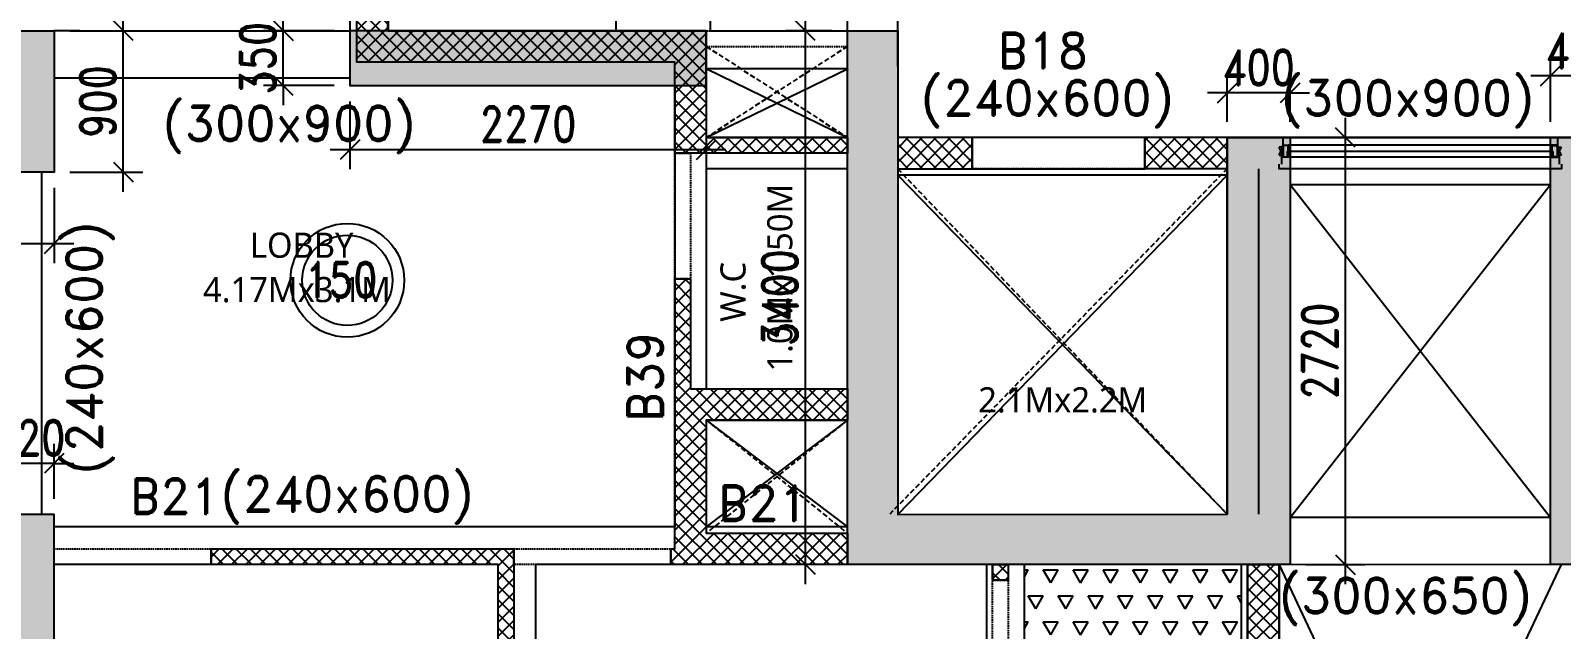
# Model space of a CAD drawing. Header units: millimetres. Extents: x 2061841 to 105821645, y -77612 to 48520811.
# Drawn here: x 105630797 to 105640551, y 48428454 to 48432268 of the extents above; entities that cross this region are included whole.
import ezdxf

# ---------------------------------------------------------------- set-up
doc = ezdxf.new("R2010")
doc.units = ezdxf.units.MM
doc.header["$LTSCALE"] = 10
doc.header["$MEASUREMENT"] = 0
doc.linetypes.add('$0$HIDDEN', pattern=[0.375, 0.25, -0.125])
doc.linetypes.add('HIDDEN2', pattern=[4.7625, 3.175, -1.5875])
for name, color, linetype in [('A-ANNO-LABL', 140, 'Continuous'), ('A-ELEV-HIDN', 54, 'HIDDEN2'), ('A-GLAZ-FRAM', 74, 'Continuous'), ('A-WALL', 3, 'Continuous'), ('A-WALL-CILL', 140, 'Continuous'), ('A-WALL-FNSH', 8, 'Continuous'), ('A-WALL-PATT', 54, 'Continuous'), ('AS-COLS', 2, 'Continuous'), ('S-BEAM', 4, 'Continuous'), ('S-BEAMNO.', 4, 'Continuous'), ('S-CUTOUT', 6, 'Continuous'), ('S-OPENING', 6, 'Continuous'), ('S-slab thk.', 2, 'Continuous'), ('S-Sunk', 8, 'Continuous')]:
    doc.layers.add(name, color=color, linetype=linetype)
doc.layers.add('S-STRCOL HATCH', color=33, linetype='Continuous', lineweight=9)
doc.styles.add('200', font='romand.shx', dxfattribs={"width": 0.8, "height": 225})
doc.styles.add('Lucida SU', font='l_10646.ttf')
doc.styles.add('RD', font='romand.shx', dxfattribs={"width": 0.9, "height": 225})
doc.dimstyles.new('GR1', dxfattribs={"dimtxt": 225, "dimasz": 125, "dimexe": 125, "dimexo": 100, "dimgap": 50, "dimtad": 1, "dimdec": 0, "dimzin": 3, "dimdsep": 46, "dimtxsty": '200', "dimblk1": 'OBLIQUE', "dimblk2": 'OBLIQUE', "dimsah": 1, "dimcen": 0.0625, "dimdle": 125, "dimclrd": 3, "dimclre": 3, "dimclrt": 2, "dimadec": 0, "dimazin": 0, "dimtfac": 1, "dimtdec": 0, "dimtix": 1, "dimtmove": 0, "dimatfit": 3, "dimfxl": 1, "dimtolj": 1, "dimtzin": 0, "dimarcsym": 0})
pattern_1 = [(135, (101854614.43, 47916918.74), (-44.9012806, -44.9012806), []), (225, (101854614.43, 47916918.74), (44.9012806, -44.9012806), [])]
pattern_2 = [(135, (101804621.886, 48122568.903), (-44.9012806, -44.9012806), []), (225, (101804621.886, 48122568.903), (44.9012806, -44.9012806), [])]

# ---------------------------------------------------------------- blocks, each defined once
blk = doc.blocks.new('Win clip')
for points in [[(14, 1.1), (14, 9), (17.6, 9), (17.6, 7.8), (18.8, 7.8), (18.8, 9), (20, 9), (20, 10.2), (0, 10.2), (0, 0), (3.4, 0), (3.4, -1.2), (2, -1.2), (2, -2.4), (4.6, -2.4), (4.6, 0), (16.8, 0), (16.8, -1.2), (15.4, -1.2), (15.4, -2.4), (18, -2.4), (18, 1.1)], [(1.2, 9), (12.7, 9), (12.7, 1.1), (1.2, 1.1)]]:
    blk.add_lwpolyline(points, close=True)
at = {"layer": 'Defpoints'}
blk.add_line((28, 2.7), (22, 2.7), dxfattribs=at)
blk = doc.blocks.new('*U685')
for p, q in [((70.2, 100), (1739.2, 100)), ((60, 25), (1739.2, 25)), ((70.4, 65.3), (1739.4, 65.3))]:
    blk.add_line(p, q)
at = {"color": 251}
for p, q in [((0, 87.5), (25, 87.5)), ((25, 87.5), (0, 37.5)), ((0, 87.5), (25, 37.5)), ((25, 37.5), (0, 37.5)), ((1799.2, 87.5), (1774.2, 87.5)), ((1774.2, 87.5), (1799.2, 37.5)), ((1799.2, 87.5), (1774.2, 37.5)), ((1774.2, 37.5), (1799.2, 37.5))]:
    blk.add_line(p, q, dxfattribs=at)
for points in [[(62.5, 70), (62.5, 66.5), (55, 66.5), (55, 85.2), (58.8, 85.2), (58.8, 83.6), (60, 83.6), (60, 88.3), (58.8, 88.3), (58.8, 86.6), (55, 86.6), (55, 98.7), (58.8, 98.7), (58.8, 97), (60, 97), (60, 100), (25, 100), (25, 25), (60, 25), (60, 65.3), (70, 65.3), (70, 70)], [(1736.7, 70), (1736.7, 66.5), (1744.2, 66.5), (1744.2, 85.2), (1740.4, 85.2), (1740.4, 83.6), (1739.2, 83.6), (1739.2, 88.3), (1740.4, 88.3), (1740.4, 86.6), (1744.2, 86.6), (1744.2, 98.7), (1740.4, 98.7), (1740.4, 97), (1739.2, 97), (1739.2, 100), (1774.2, 100), (1774.2, 25), (1739.2, 25), (1739.2, 65.3), (1729.2, 65.3), (1729.2, 70)], [(69, 69), (67.8, 69), (67.8, 70), (70, 70), (67.8, 70), (67.8, 69), (69, 69), (69, 66.5), (63.5, 66.5), (63.5, 69)], [(1730.2, 69), (1731.4, 69), (1731.4, 70), (1729.2, 70), (1731.4, 70), (1731.4, 69), (1730.2, 69), (1730.2, 66.5), (1735.7, 66.5), (1735.7, 69)]]:
    blk.add_lwpolyline(points)
for points in [[(58.8, 26.2), (26.2, 26.2), (26.2, 98.8), (53.8, 98.8), (53.8, 65.3), (58.8, 65.3)], [(1740.4, 26.2), (1773, 26.2), (1773, 98.8), (1745.4, 98.8), (1745.4, 65.3), (1740.4, 65.3)], [(64.7, 80), (64.7, 79), (63.5, 79), (64.7, 79), (64.7, 80), (62.5, 80)], [(1734.5, 80), (1734.5, 79), (1735.7, 79), (1734.5, 79), (1734.5, 80), (1736.7, 80)]]:
    blk.add_lwpolyline(points, close=True)
at = {"layer": 'A-WALL-CILL'}
blk.add_line((1774.2, -25), (25, -25), dxfattribs=at)
blk.add_lwpolyline([(0, 145), (0, 175), (1799.2, 175), (1799.2, 145)], dxfattribs=at)
at = {"layer": 'A-WALL-FNSH'}
for p, q in [((14.8, 87.5), (14.8, 145)), ((1784.4, 87.5), (1784.4, 145)), ((25, -25), (25, 35)), ((1774.2, -25), (1774.2, 35))]:
    blk.add_line(p, q, dxfattribs=at)
at = {"rotation": 270}
blk.add_blockref('Win clip', (60, 100), dxfattribs=at)
at = {"xscale": -1, "rotation": 90}
blk.add_blockref('Win clip', (1739.2, 100), dxfattribs=at)
blk = doc.blocks.new('_Oblique')
at = {"color": 0, "linetype": 'ByBlock', "lineweight": -2}
blk.add_line((-0.5, -0.5), (0.5, 0.5), dxfattribs=at)
blk = doc.blocks.new('*D922')
at = {"layer": 'AS-COLS', "color": 3, "lineweight": -2, "transparency": 16777216}
for p, q in [((102867626.6, 48527301.3), (102867626.6, 48527650.9)), ((102867946.6, 48527301.3), (102867946.6, 48527650.9)), ((102867626.6, 48527525.9), (102867501.6, 48527525.9)), ((102867946.6, 48527525.9), (102867626.6, 48527525.9)), ((102867946.6, 48527525.9), (102868071.6, 48527525.9))]:
    blk.add_line(p, q, dxfattribs=at)
at = {"layer": 'Defpoints', "color": 0, "transparency": 16777216}
for p in [(102867626.6, 48527525.9), (102867626.6, 48527201.3), (102867946.6, 48527201.3)]:
    blk.add_point(p, dxfattribs=at)
at = {"layer": 'AS-COLS', "color": 3, "lineweight": -2, "transparency": 16777216, "xscale": 125, "yscale": 125, "zscale": 125}
blk.add_blockref('_Oblique', (102867626.6, 48527525.9), dxfattribs=at)
at = {"layer": 'AS-COLS', "color": 3, "lineweight": -2, "transparency": 16777216, "xscale": 125, "yscale": 125, "zscale": 125, "rotation": 180}
blk.add_blockref('_Oblique', (102867946.6, 48527525.9), dxfattribs=at)
at = {"layer": 'AS-COLS', "color": 2, "transparency": 16777216, "insert": (102867786.6, 48527688.4), "char_height": 225, "attachment_point": 5, "style": '200'}
blk.add_mtext('\\A1;320', dxfattribs=at)
blk = doc.blocks.new('*D923')
at = {"layer": 'AS-COLS', "color": 3, "lineweight": -2, "transparency": 16777216}
for p, q in [((102868386.6, 48529256.3), (102868386.6, 48530406.3)), ((102868046.6, 48530281.3), (102868511.6, 48530281.3)), ((102868046.6, 48529381.3), (102868511.6, 48529381.3))]:
    blk.add_line(p, q, dxfattribs=at)
at = {"layer": 'Defpoints', "color": 0, "transparency": 16777216}
for p in [(102867946.6, 48530281.3), (102868386.6, 48530281.3), (102867946.6, 48529381.3)]:
    blk.add_point(p, dxfattribs=at)
at = {"layer": 'AS-COLS', "color": 3, "lineweight": -2, "transparency": 16777216, "xscale": 125, "yscale": 125, "zscale": 125}
for p, rotation in [((102868386.6, 48530281.3), 90), ((102868386.6, 48529381.3), 270)]:
    blk.add_blockref('_Oblique', p, dxfattribs=dict(at, rotation=rotation))
at = {"layer": 'AS-COLS', "color": 2, "transparency": 16777216, "insert": (102868224.1, 48529831.3), "char_height": 225, "attachment_point": 5, "rotation": 90, "style": '200'}
blk.add_mtext('\\A1;900', dxfattribs=at)
blk = doc.blocks.new('*D924')
at = {"layer": 'AS-COLS', "color": 3, "lineweight": -2, "transparency": 16777216}
for p, q in [((102867496.6, 48530381.3), (102867496.6, 48530714.8)), ((102867946.6, 48530381.3), (102867946.6, 48530714.8)), ((102867496.6, 48530589.8), (102867371.6, 48530589.8)), ((102867496.6, 48530589.8), (102867946.6, 48530589.8)), ((102867946.6, 48530589.8), (102868071.6, 48530589.8))]:
    blk.add_line(p, q, dxfattribs=at)
at = {"layer": 'Defpoints', "color": 0, "transparency": 16777216}
for p in [(102867946.6, 48530589.8), (102867496.6, 48530281.3), (102867946.6, 48530281.3)]:
    blk.add_point(p, dxfattribs=at)
at = {"layer": 'AS-COLS', "color": 3, "lineweight": -2, "transparency": 16777216, "xscale": 125, "yscale": 125, "zscale": 125}
blk.add_blockref('_Oblique', (102867496.6, 48530589.8), dxfattribs=at)
at = {"layer": 'AS-COLS', "color": 3, "lineweight": -2, "transparency": 16777216, "xscale": 125, "yscale": 125, "zscale": 125, "rotation": 180}
blk.add_blockref('_Oblique', (102867946.6, 48530589.8), dxfattribs=at)
at = {"layer": 'AS-COLS', "color": 2, "transparency": 16777216, "insert": (102867721.6, 48530752.3), "char_height": 225, "attachment_point": 5, "style": '200'}
blk.add_mtext('\\A1;450', dxfattribs=at)
blk = doc.blocks.new('*D926')
at = {"layer": 'AS-COLS', "color": 3, "lineweight": -2, "transparency": 16777216}
for p, q in [((102867046.6, 48529281.3), (102867046.6, 48528800.3)), ((102867946.6, 48529281.3), (102867946.6, 48528800.3)), ((102868071.6, 48528925.3), (102866921.6, 48528925.3))]:
    blk.add_line(p, q, dxfattribs=at)
at = {"layer": 'Defpoints', "color": 0, "transparency": 16777216}
for p in [(102867046.6, 48529381.3), (102867946.6, 48529381.3), (102867046.6, 48528925.3)]:
    blk.add_point(p, dxfattribs=at)
at = {"layer": 'AS-COLS', "color": 3, "lineweight": -2, "transparency": 16777216, "xscale": 125, "yscale": 125, "zscale": 125, "rotation": 180}
blk.add_blockref('_Oblique', (102867046.6, 48528925.3), dxfattribs=at)
at = {"layer": 'AS-COLS', "color": 3, "lineweight": -2, "transparency": 16777216, "xscale": 125, "yscale": 125, "zscale": 125}
blk.add_blockref('_Oblique', (102867946.6, 48528925.3), dxfattribs=at)
at = {"layer": 'AS-COLS', "color": 2, "transparency": 16777216, "insert": (102867496.6, 48529087.8), "char_height": 225, "attachment_point": 5, "style": '200'}
blk.add_mtext('\\A1;900', dxfattribs=at)
blk = doc.blocks.new('*D928')
at = {"layer": 'AS-COLS', "color": 3, "lineweight": -2, "transparency": 16777216}
for p, q in [((102869831.2, 48529831.9), (102869831.2, 48529399.3)), ((102872101.6, 48529831.9), (102872101.6, 48529399.3)), ((102869706.2, 48529524.3), (102872226.6, 48529524.3))]:
    blk.add_line(p, q, dxfattribs=at)
at = {"layer": 'Defpoints', "color": 0, "transparency": 16777216}
for p in [(102869831.2, 48529931.9), (102872101.6, 48529931.9), (102872101.6, 48529524.3)]:
    blk.add_point(p, dxfattribs=at)
at = {"layer": 'AS-COLS', "color": 3, "lineweight": -2, "transparency": 16777216, "xscale": 125, "yscale": 125, "zscale": 125, "rotation": 180}
blk.add_blockref('_Oblique', (102869831.2, 48529524.3), dxfattribs=at)
at = {"layer": 'AS-COLS', "color": 3, "lineweight": -2, "transparency": 16777216, "xscale": 125, "yscale": 125, "zscale": 125}
blk.add_blockref('_Oblique', (102872101.6, 48529524.3), dxfattribs=at)
at = {"layer": 'AS-COLS', "color": 2, "transparency": 16777216, "insert": (102870966.4, 48529686.8), "char_height": 225, "attachment_point": 5, "style": '200'}
blk.add_mtext('\\A1;2270', dxfattribs=at)
blk = doc.blocks.new('*D929')
at = {"layer": 'AS-COLS', "color": 3, "lineweight": -2, "transparency": 16777216}
for p, q in [((102869406.5, 48530281.9), (102869406.5, 48530406.9)), ((102869731.2, 48530281.9), (102869281.5, 48530281.9)), ((102869406.5, 48529931.9), (102869406.5, 48530281.9)), ((102869731.2, 48529931.9), (102869281.5, 48529931.9)), ((102869406.5, 48529931.9), (102869406.5, 48529806.9))]:
    blk.add_line(p, q, dxfattribs=at)
at = {"layer": 'Defpoints', "color": 0, "transparency": 16777216}
for p in [(102869406.5, 48530281.9), (102869831.2, 48530281.9), (102869831.2, 48529931.9)]:
    blk.add_point(p, dxfattribs=at)
at = {"layer": 'AS-COLS', "color": 3, "lineweight": -2, "transparency": 16777216, "xscale": 125, "yscale": 125, "zscale": 125}
for p, rotation in [((102869406.5, 48530281.9), 270), ((102869406.5, 48529931.9), 90)]:
    blk.add_blockref('_Oblique', p, dxfattribs=dict(at, rotation=rotation))
at = {"layer": 'AS-COLS', "color": 2, "transparency": 16777216, "insert": (102869244, 48530106.9), "char_height": 225, "attachment_point": 5, "rotation": 90, "style": '200'}
blk.add_mtext('\\A1;350', dxfattribs=at)
blk = doc.blocks.new('*D930')
at = {"layer": 'AS-COLS', "color": 3, "lineweight": -2, "transparency": 16777216}
for p, q in [((102872733.4, 48526757.3), (102872733.4, 48530406.9)), ((102872901.6, 48530281.9), (102872608.4, 48530281.9)), ((102872901.6, 48526882.3), (102872608.4, 48526882.3))]:
    blk.add_line(p, q, dxfattribs=at)
at = {"layer": 'Defpoints', "color": 0, "transparency": 16777216}
for p in [(102872733.4, 48530281.9), (102873001.6, 48530281.9), (102873001.6, 48526882.3)]:
    blk.add_point(p, dxfattribs=at)
at = {"layer": 'AS-COLS', "color": 3, "lineweight": -2, "transparency": 16777216, "xscale": 125, "yscale": 125, "zscale": 125}
for p, rotation in [((102872733.4, 48530281.9), 90), ((102872733.4, 48526882.3), 270)]:
    blk.add_blockref('_Oblique', p, dxfattribs=dict(at, rotation=rotation))
at = {"layer": 'AS-COLS', "color": 2, "transparency": 16777216, "insert": (102872570.9, 48528582.1), "char_height": 225, "attachment_point": 5, "rotation": 90, "style": '200'}
blk.add_mtext('\\A1;3400', dxfattribs=at)
blk = doc.blocks.new('*D931')
at = {"layer": 'AS-COLS', "color": 3, "lineweight": -2, "transparency": 16777216}
for p, q in [((102873001.6, 48530079.9), (102873001.6, 48530606.9)), ((102873321.6, 48530055.7), (102873321.6, 48530606.9)), ((102873001.6, 48530481.9), (102872876.6, 48530481.9)), ((102873321.6, 48530481.9), (102873001.6, 48530481.9)), ((102873321.6, 48530481.9), (102873446.6, 48530481.9))]:
    blk.add_line(p, q, dxfattribs=at)
at = {"layer": 'Defpoints', "color": 0, "transparency": 16777216}
for p in [(102873001.6, 48530481.9), (102873001.6, 48529979.9), (102873321.6, 48529955.7)]:
    blk.add_point(p, dxfattribs=at)
at = {"layer": 'AS-COLS', "color": 3, "lineweight": -2, "transparency": 16777216, "xscale": 125, "yscale": 125, "zscale": 125}
blk.add_blockref('_Oblique', (102873001.6, 48530481.9), dxfattribs=at)
at = {"layer": 'AS-COLS', "color": 3, "lineweight": -2, "transparency": 16777216, "xscale": 125, "yscale": 125, "zscale": 125, "rotation": 180}
blk.add_blockref('_Oblique', (102873321.6, 48530481.9), dxfattribs=at)
at = {"layer": 'AS-COLS', "color": 2, "transparency": 16777216, "insert": (102873161.6, 48530644.4), "char_height": 225, "attachment_point": 5, "style": '200'}
blk.add_mtext('\\A1;320', dxfattribs=at)
blk = doc.blocks.new('*D932')
at = {"layer": 'AS-COLS', "color": 3, "lineweight": -2, "transparency": 16777216}
for p, q in [((102875421.6, 48529702.1), (102875421.6, 48530010.7)), ((102875821.6, 48529701.6), (102875821.6, 48530010.7)), ((102875421.6, 48529885.7), (102875296.6, 48529885.7)), ((102875821.6, 48529885.7), (102875421.6, 48529885.7)), ((102875821.6, 48529885.7), (102875946.6, 48529885.7))]:
    blk.add_line(p, q, dxfattribs=at)
at = {"layer": 'Defpoints', "color": 0, "transparency": 16777216}
for p in [(102875421.6, 48529885.7), (102875421.6, 48529602.1, 0), (102875821.6, 48529601.6, 0)]:
    blk.add_point(p, dxfattribs=at)
at = {"layer": 'AS-COLS', "color": 3, "lineweight": -2, "transparency": 16777216, "xscale": 125, "yscale": 125, "zscale": 125}
blk.add_blockref('_Oblique', (102875421.6, 48529885.7), dxfattribs=at)
at = {"layer": 'AS-COLS', "color": 3, "lineweight": -2, "transparency": 16777216, "xscale": 125, "yscale": 125, "zscale": 125, "rotation": 180}
blk.add_blockref('_Oblique', (102875821.6, 48529885.7), dxfattribs=at)
at = {"layer": 'AS-COLS', "color": 2, "transparency": 16777216, "insert": (102875621.6, 48530048.2), "char_height": 225, "attachment_point": 5, "style": '200'}
blk.add_mtext('\\A1;400', dxfattribs=at)
blk = doc.blocks.new('*D933')
at = {"layer": 'AS-COLS', "color": 3, "lineweight": -2, "transparency": 16777216}
for p, q in [((102876173.3, 48529726.6), (102876173.3, 48526756.3)), ((102875921.6, 48529601.6), (102876298.3, 48529601.6)), ((102875921.6, 48526881.3), (102876298.3, 48526881.3))]:
    blk.add_line(p, q, dxfattribs=at)
at = {"layer": 'Defpoints', "color": 0, "transparency": 16777216}
for p in [(102875821.6, 48529601.6), (102875821.6, 48526881.3), (102876173.3, 48526881.3)]:
    blk.add_point(p, dxfattribs=at)
at = {"layer": 'AS-COLS', "color": 3, "lineweight": -2, "transparency": 16777216, "xscale": 125, "yscale": 125, "zscale": 125}
for p, rotation in [((102876173.3, 48529601.6), 90), ((102876173.3, 48526881.3), 270)]:
    blk.add_blockref('_Oblique', p, dxfattribs=dict(at, rotation=rotation))
at = {"layer": 'AS-COLS', "color": 2, "transparency": 16777216, "insert": (102876010.8, 48528241.4), "char_height": 225, "attachment_point": 5, "rotation": 90, "style": '200'}
blk.add_mtext('\\A1;2720', dxfattribs=at)
blk = doc.blocks.new('*D934')
at = {"layer": 'AS-COLS', "color": 3, "lineweight": -2, "transparency": 16777216}
for p, q in [((102877480.8, 48529702.1), (102877480.8, 48530119.2)), ((102877880.8, 48529701.6), (102877880.8, 48530119.2)), ((102877480.8, 48529994.2), (102877355.8, 48529994.2)), ((102877880.8, 48529994.2), (102877480.8, 48529994.2)), ((102877880.8, 48529994.2), (102878005.8, 48529994.2))]:
    blk.add_line(p, q, dxfattribs=at)
at = {"layer": 'Defpoints', "color": 0, "transparency": 16777216}
for p in [(102877480.8, 48529994.2), (102877480.8, 48529602.1, 0), (102877880.8, 48529601.6, 0)]:
    blk.add_point(p, dxfattribs=at)
at = {"layer": 'AS-COLS', "color": 3, "lineweight": -2, "transparency": 16777216, "xscale": 125, "yscale": 125, "zscale": 125}
blk.add_blockref('_Oblique', (102877480.8, 48529994.2), dxfattribs=at)
at = {"layer": 'AS-COLS', "color": 3, "lineweight": -2, "transparency": 16777216, "xscale": 125, "yscale": 125, "zscale": 125, "rotation": 180}
blk.add_blockref('_Oblique', (102877880.8, 48529994.2), dxfattribs=at)
at = {"layer": 'AS-COLS', "color": 2, "transparency": 16777216, "insert": (102877680.8, 48530156.7), "char_height": 225, "attachment_point": 5, "style": '200'}
blk.add_mtext('\\A1;400', dxfattribs=at)
blk = doc.blocks.new('TOWER-A TYPICAL FLOOR FRAMING PLAN N')
at = {"layer": 'A-WALL-PATT'}
h = blk.add_hatch(dxfattribs=at)
h.set_pattern_fill('ANSI37', color=8, scale=20, angle=90)
h.set_pattern_definition(pattern_2)
h.paths.add_polyline_path([(102870876.6, 48526981.3), (102870876.6, 48523181.3), (102871194.8, 48523181.3), (102871194.8, 48522981.3), (102870776.6, 48522981.3), (102870776.6, 48526881.3), (102868946.6, 48526881.3), (102868946.6, 48526981.3)])
h.paths.add_polyline_path([(102871901.6, 48529501.9), (102873001.6, 48529501.9), (102873001.6, 48529601.9), (102872101.6, 48529601.9), (102872101.6, 48530281.9), (102870075.8, 48530281.9), (102870075.8, 48530537.5), (102869875.8, 48530537.5), (102869875.8, 48530081.9), (102871901.6, 48530081.9)])
h.paths.add_polyline_path([(102872001.6, 48528701.9), (102871901.6, 48528701.9), (102871901.6, 48526981.3), (102871876.6, 48526981.3), (102871876.6, 48526881.3), (102873001.6, 48526881.3), (102873001.6, 48527081.3), (102872101.6, 48527081.3), (102872101.6, 48527801.9), (102873001.6, 48527801.9), (102873001.6, 48528001.9), (102872001.6, 48528001.9)])
h = blk.add_hatch(dxfattribs=at)
h.set_pattern_fill('ANSI37', color=8, scale=20, angle=90)
h.set_pattern_definition(pattern_1)
h.paths.add_polyline_path([(102873321.6, 48529602.8), (102873796.5, 48529602.8), (102873796.5, 48529402.7), (102873321.6, 48529402.7)])
h = blk.add_hatch(dxfattribs=at)
h.set_pattern_fill('ANSI37', color=8, scale=20, angle=90)
h.set_pattern_definition(pattern_1)
h.paths.add_polyline_path([(102874896.5, 48529602.8), (102875421.5, 48529602.8), (102875421.5, 48529402.7), (102874896.5, 48529402.7)])
h = blk.add_hatch(dxfattribs=at)
h.set_pattern_fill('ANSI37', color=8, scale=20, angle=90)
h.set_pattern_definition(pattern_2)
h.paths.add_polyline_path([(102873926.6, 48526881.3), (102874026.6, 48526881.3), (102874026.6, 48526781.3), (102873926.6, 48526781.3), (102873926.6, 48526881.3)])
h = blk.add_hatch(dxfattribs=at)
h.set_pattern_fill('ANSI37', color=8, scale=20, angle=90)
h.set_pattern_definition(pattern_2)
h.paths.add_polyline_path([(102875551.6, 48524231.3), (102874776.6, 48524231.3), (102874776.6, 48524431.3), (102875551.6, 48524431.3), (102875551.6, 48526881.3), (102875751.6, 48526881.3), (102875751.6, 48523181.3), (102875551.6, 48523181.3), (102875551.6, 48524231.3)])
at = {"layer": 'S-STRCOL HATCH'}
h = blk.add_hatch(color=256, dxfattribs=at)
h.dxf.hatch_style = 1
h.paths.add_polyline_path([(102867496.6, 48529831.3), (102867496.6, 48530281.3), (102867946.6, 48530281.3), (102867946.6, 48529381.3), (102867046.6, 48529381.3), (102867046.6, 48529831.3), (102867496.6, 48529831.3)])
h = blk.add_hatch(color=256, dxfattribs=at)
h.dxf.hatch_style = 1
h.paths.add_polyline_path([(102872101.6, 48530281.9), (102869831.2, 48530281.9), (102869831.2, 48529931.9), (102872101.6, 48529931.9), (102872101.6, 48530281.9)])
h = blk.add_hatch(color=256, dxfattribs=at)
h.dxf.hatch_style = 1
edge = h.paths.add_edge_path()
edge.add_line((102875821.6, 48529601.7), (102875821.6, 48526881.1))
edge.add_line((102875821.6, 48526881.3), (102873001.6, 48526882))
edge.add_line((102873001.6, 48526882), (102873001.6, 48530281.9))
edge.add_line((102873001.6, 48530281.9), (102873321.6, 48530281.9))
edge.add_line((102873321.6, 48530281.9), (102873321.6, 48527202))
edge.add_line((102873321.6, 48527202), (102875421.6, 48527202))
edge.add_line((102875421.6, 48527202), (102875421.6, 48529602.6))
edge.add_line((102875421.6, 48529602.6), (102875751.6, 48529602.6))
h = blk.add_hatch(color=256, dxfattribs=at)
h.dxf.hatch_style = 1
h.paths.add_polyline_path([(102877480.8, 48529602.1), (102877880.8, 48529602.3), (102877880.8, 48527202), (102879980.8, 48527202), (102879980.8, 48530282), (102880300.8, 48530282), (102880300.8, 48526882), (102877480.8, 48526881.3)])
h = blk.add_hatch(color=256, dxfattribs=at)
h.dxf.hatch_style = 1
h.paths.add_polyline_path([(102867626.6, 48525607), (102867946.6, 48525607), (102867946.6, 48527201.3), (102867626.6, 48527201.3)])
at = {"layer": 'S-Sunk'}
h = blk.add_hatch(dxfattribs=at)
h.set_pattern_fill('TRIANG', color=8, scale=20, style=0)
h.set_pattern_definition([(60, (203071.95, 0), (-95.24999982, 164.97783931), [95.25, -95.25]), (120, (203071.95, 0), (-190.49999982, 1e-07), [95.25, -95.25]), (0, (203024.32, 82.49), (95.25, 164.9778392), [95.25, -95.25])])
h.paths.add_polyline_path([(102874126.6, 48526880.9), (102875511.6, 48526880.9), (102875511.6, 48524470.8), (102874126.6, 48524470.8)])
at = {"layer": 'A-ELEV-HIDN', "ltscale": 0.3}
for p, q in [((102872101.6, 48530281.9), (102873001.6, 48530281.9)), ((102872101.6, 48530181.9), (102873001.6, 48530181.9))]:
    blk.add_line(p, q, dxfattribs=at)
at = {"layer": 'A-ELEV-HIDN'}
for p, q in [((102872101.6, 48530181.9), (102873001.6, 48529601.9)), ((102873001.6, 48530181.9), (102872101.6, 48529601.9)), ((102872101.6, 48527801.9), (102873001.6, 48527081.3)), ((102873001.6, 48527801.9), (102872101.6, 48527081.3))]:
    blk.add_line(p, q, dxfattribs=at)
at = {"layer": 'A-ELEV-HIDN', "ltscale": 0.3, "elevation": 0}
for points in [[(102873796.6, 48529602.8), (102874896.6, 48529602.8), (102874896.6, 48529402.7), (102873796.6, 48529402.7)], [(102867946.6, 48526981.3), (102868946.6, 48526981.3), (102868946.6, 48526881.3), (102867946.6, 48526881.3)], [(102870876.6, 48526981.3), (102871876.6, 48526981.3), (102871876.6, 48526881.3), (102870876.6, 48526881.3)]]:
    blk.add_lwpolyline(points, close=True, dxfattribs=at)
at = {"layer": 'A-ELEV-HIDN', "ltscale": 0.3}
for points in [[(102871901.6, 48529501.9), (102872001.6, 48529501.9), (102872001.6, 48528701.9), (102871901.6, 48528701.9)], [(102873926.6, 48526781.3), (102874026.6, 48526781.3), (102874026.6, 48525981.3), (102873926.6, 48525981.3)]]:
    blk.add_lwpolyline(points, close=True, dxfattribs=at)
at = {"layer": 'A-ELEV-HIDN'}
for points in [[(102875421.6, 48529402.8), (102873271.6, 48527202.8)], [(102873321.6, 48529402.7), (102875421.6, 48527201.9)]]:
    blk.add_lwpolyline(points, dxfattribs=at)
at = {"layer": 'A-WALL', "color": 8}
for p, q in [((102873321.6, 48529602.8, 0), (102873796.6, 48529602.8, 0)), ((102873321.6, 48529601.9, 0), (102873321.6, 48529401.9, 0)), ((102873796.6, 48529602.8, 0), (102873796.6, 48529402.8, 0)), ((102874896.6, 48529402.8), (102874896.6, 48529602.8)), ((102874896.6, 48529602.8), (102875421.6, 48529602.8)), ((102875421.6, 48529601.3, 0), (102875421.6, 48527201.8, 0)), ((102873321.6, 48529402.7, 0), (102874896.6, 48529402.7)), ((102875421.6, 48529402.8), (102874896.6, 48529402.8)), ((102875621.6, 48529401.9, 0), (102875621.6, 48527201.8, 0)), ((102871901.6, 48528701.9), (102872001.6, 48528701.9)), ((102871876.6, 48526881.3), (102871876.6, 48526981.3)), ((102873926.6, 48526881.3, 0), (102873926.6, 48526781.3)), ((102873926.6, 48526781.3, 0), (102873926.6, 48526881.3, 0)), ((102874026.6, 48526881.3, 0), (102874026.6, 48526781.3)), ((102874026.6, 48526881.3, 0), (102874026.6, 48526781.3, 0)), ((102875551.6, 48526881.3, 0), (102875551.6, 48524431.3, 0)), ((102875751.6, 48526881.3, 0), (102875751.6, 48523181.3, 0)), ((102874026.6, 48526781.3, 0), (102873926.6, 48526781.3, 0))]:
    blk.add_line(p, q, dxfattribs=at)
for points in [[(102871901.6, 48529501.9), (102871901.6, 48530081.9), (102869875.8, 48530081.9), (102869875.8, 48530537.5), (102870075.8, 48530537.5), (102870075.8, 48530281.9), (102872101.6, 48530281.9), (102872101.6, 48529601.9), (102873001.6, 48529601.9), (102873001.6, 48529501.9)], [(102870876.6, 48526981.3), (102870876.6, 48523181.3), (102871194.8, 48523181.3), (102871194.8, 48522981.3), (102870876.6, 48522981.3), (102870776.6, 48522981.3), (102870776.6, 48526881.3), (102868946.6, 48526881.3), (102868946.6, 48526981.3)], [(102873926.6, 48526881.3), (102874026.6, 48526881.3), (102874026.6, 48526781.3), (102873926.6, 48526781.3)]]:
    blk.add_lwpolyline(points, close=True, dxfattribs=at)
for points in [[(102871876.6, 48526981.3), (102871901.6, 48526981.3), (102871901.6, 48528701.9)], [(102872001.6, 48528701.9), (102872001.6, 48528001.9), (102873001.6, 48528001.9), (102873001.6, 48527801.9), (102872101.6, 48527801.9), (102872101.6, 48527081.3), (102873001.6, 48527081.3), (102873001.6, 48526881.3), (102871876.6, 48526881.3)]]:
    blk.add_lwpolyline(points, dxfattribs=at)
at = {"layer": 'A-WALL', "color": 8, "elevation": 0}
blk.add_lwpolyline([(102875551.6, 48524231.3), (102874776.6, 48524231.3), (102874776.6, 48524431.3), (102875551.6, 48524431.3), (102875551.6, 48526881.3), (102875751.6, 48526881.3), (102875751.6, 48523181.3), (102875551.6, 48523181.3), (102875551.6, 48524231.3)], dxfattribs=at)
at = {"layer": 'AS-COLS', "color": 1}
for points in [[(102867496.6, 48529831.3), (102867496.6, 48530281.3), (102867946.6, 48530281.3), (102867946.6, 48529381.3), (102867046.6, 48529381.3), (102867046.6, 48529831.3)], [(102872101.6, 48530281.9), (102869831.2, 48530281.9), (102869831.2, 48529931.9), (102872101.6, 48529931.9)]]:
    blk.add_lwpolyline(points, close=True, dxfattribs=at)
at = {"layer": 'AS-COLS', "color": 1, "elevation": 0}
for points in [[(102875821.6, 48529601.6), (102875821.6, 48526881.3), (102873001.6, 48526881.3), (102873001.6, 48530281.9), (102873321.6, 48530281.9), (102873321.6, 48527201.3), (102875421.6, 48527201.8), (102875421.6, 48529602.1)], [(102877480.8, 48529602.1), (102877880.8, 48529601.6), (102877880.8, 48527201.3), (102879980.8, 48527201.3), (102879980.8, 48530281.3), (102880300.8, 48530281.3), (102880300.8, 48526881.3), (102877480.8, 48526881.3)], [(102867626.6, 48525606.3), (102867946.6, 48525606.3), (102867946.6, 48527201.3), (102867626.6, 48527201.3)]]:
    blk.add_lwpolyline(points, close=True, dxfattribs=at)
at = {"layer": 'S-BEAM', "linetype": '$0$HIDDEN'}
for p, q in [((102870071.2, 48534691.2, 0), (102870071.2, 48530281.9, 0)), ((102869831.2, 48531931.3, 0), (102869831.2, 48530281.3, 0)), ((102871525.8, 48531781.2), (102871525.8, 48530281.3)), ((102872125.8, 48531781.2), (102872125.8, 48530281.3)), ((102867946.6, 48530282, 0), (102869831.2, 48530281.9, 0)), ((102872125.8, 48530281.3), (102873001.6, 48530281.3, 0)), ((102867946.6, 48529982, 0), (102869831.2, 48529981.9, 0)), ((102871901.6, 48529931.9), (102871901.6, 48527121.2)), ((102879980.8, 48529602.1, 0), (102873321.6, 48529602.1, 0)), ((102867866.6, 48529380.9, 0), (102867866.6, 48527201.3, 0)), ((102872101.6, 48529401.9), (102872101.6, 48528001.9)), ((102871901.6, 48527121.3), (102867946.6, 48527121.3)), ((102870776.6, 48526881.3), (102867946.6, 48526881.3)), ((102870776.6, 48523221.2), (102870776.6, 48526881.3)), ((102873001.6, 48526881.3), (102871016.6, 48526881.3)), ((102871016.6, 48523221.2), (102871016.6, 48526881.3)), ((102873886.6, 48526880.9, 0), (102873886.6, 48524431.3, 0))]:
    blk.add_line(p, q, dxfattribs=at)
at = {"layer": 'S-BEAM'}
for p, q in [((102872101.6, 48530041.3), (102873006.3, 48530041.3)), ((102872101.6, 48530041.3), (102872101.6, 48529601.9)), ((102873001.6, 48529601.9), (102872101.6, 48529601.9)), ((102873001.6, 48529401.9), (102872101.6, 48529401.9)), ((102875421.6, 48529362.1, 0), (102873321.6, 48529362.1, 0)), ((102875821.6, 48529302.1, 0), (102877480.8, 48529302.1, 0)), ((102872101.6, 48528001.9), (102873001.6, 48528001.9)), ((102872101.6, 48527801.9), (102873001.6, 48527801.9)), ((102872101.6, 48527801.9), (102872101.6, 48527120.9)), ((102877480.8, 48527180.9, 0), (102875821.6, 48527180.9, 0)), ((102873001.6, 48527121.3), (102872101.6, 48527121.3)), ((102874126.6, 48526880.9, 0), (102874126.6, 48524470.8, 0)), ((102875511.6, 48524470.8, 0), (102875511.6, 48526880.9, 0)), ((102877480.8, 48526880.5, 0), (102875751.6, 48526881.9, 0)), ((102875751.6, 48524431.3, 0), (102875751.6, 48526880.9, 0))]:
    blk.add_line(p, q, dxfattribs=at)
at = {"layer": 'S-CUTOUT'}
for p, q in [((102872101.6, 48530041.3), (102873001.6, 48529601.9)), ((102872101.6, 48529601.9), (102873006.3, 48530041.3)), ((102873321.6, 48529362.1, 0), (102875421.6, 48527201.9)), ((102873321.6, 48527201.3, 0), (102875421.6, 48529362.1)), ((102875821.6, 48527180.9, 0), (102877480.8, 48529302.1, 0)), ((102875821.6, 48529302.1, 0), (102877480.8, 48527180.9, 0)), ((102872101.6, 48527801.9), (102873001.6, 48527121.3)), ((102873001.6, 48527801.9), (102872101.6, 48527120.9)), ((102875751.6, 48526880.9, 0), (102877480.8, 48523221.2, 0)), ((102875821.6, 48523221.2, 0), (102877550.8, 48526881.3, 0))]:
    blk.add_line(p, q, dxfattribs=at)
at = {"layer": 'S-slab thk.'}
for radius in [362.3, 287.3]:
    blk.add_circle((102869814.9, 48528691.9, 0), radius, dxfattribs=at)
at = {"layer": 'A-GLAZ-FRAM', "color": 252, "rotation": 179.9968149912646}
blk.add_blockref('*U685', (102877550.8, 48529576.9), dxfattribs=at)
at = {"layer": 'A-ANNO-LABL', "color": 252, "style": 'Lucida SU'}
for s, p in [('1.0Mx1.50M', (102872650.4, 48528110.6, 207.4)), ('W.C', (102872352, 48528428, 207.4))]:
    blk.add_text(s, height=160, rotation=90, dxfattribs=at).set_placement(p)
for s, p in [('LOBBY', (102869193.7, 48528835.7, 414.8)), ('4.17Mx3.1M', (102868895.4, 48528553, 207.4)), ('2.1Mx2.2M', (102873834.9, 48527850.8, 0))]:
    blk.add_text(s, height=160, dxfattribs=at).set_placement(p)
at = {"layer": 'S-BEAMNO.', "color": 4, "style": 'RD'}
for s, rotation, p in [('B18', 0.00028, (102873957.1, 48530044.1, 0)), ('B39', 90.00028, (102871825.4, 48527788.6, 0)), ('B21', 0.00028, (102868428, 48527204.5)), ('B21', 0.00028, (102872176.3, 48527159.4))]:
    blk.add_text(s, height=225, rotation=rotation, dxfattribs=at).set_placement(p)
at = {"layer": 'S-BEAMNO.', "color": 2, "style": 'RD'}
for s, rotation, p in [('(240x600)', 0.00028, (102873475.1, 48529741.8)), ('(300x900)', 0.00028, (102875771.1, 48529741.8)), ('(300x900)', 0.00028, (102868643.9, 48529579.3, 0)), ('(240x600)', 90.00028, (102868249.4, 48527460.1, 0)), ('(240x600)', 0.00028, (102869013.1, 48527218.9, 0)), ('(300x650)', 0.00028, (102875756.8, 48526572.1, 0))]:
    blk.add_text(s, height=225, rotation=rotation, dxfattribs=at).set_placement(p)
at = {"layer": 'S-slab thk.', "style": 'RD', "width": 0.8}
blk.add_text('150', height=225, rotation=0.00028, dxfattribs=at).set_placement((102869543.5, 48528583.1, 0))
at = {"layer": 'AS-COLS', "color": 6}
for base, p1, p2, picture, middle in [((102867946.6, 48530589.8), (102867496.6, 48530281.3), (102867946.6, 48530281.3), '*D924', (102867721.6, 48530752.3)), ((102873001.6, 48530481.9), (102873321.6, 48529955.7), (102873001.6, 48529979.9), '*D931', (102873161.6, 48530644.4)), ((102877480.8, 48529994.2), (102877880.8, 48529601.6, 0), (102877480.8, 48529602.1, 0), '*D934', (102877680.8, 48530156.7)), ((102875421.6, 48529885.7), (102875821.6, 48529601.6, 0), (102875421.6, 48529602.1, 0), '*D932', (102875621.6, 48530048.2)), ((102872101.6, 48529524.3), (102869831.2, 48529931.9), (102872101.6, 48529931.9), '*D928', (102870966.4, 48529686.8)), ((102867046.6, 48528925.3), (102867946.6, 48529381.3), (102867046.6, 48529381.3), '*D926', (102867496.6, 48529087.8)), ((102867626.6, 48527525.9, 0), (102867946.6, 48527201.3, 0), (102867626.6, 48527201.3, 0), '*D922', (102867786.6, 48527688.4, 0))]:
    dim = blk.add_linear_dim(base=base, p1=p1, p2=p2, dimstyle='GR1', dxfattribs=at)
    dim.commit()
    dim.dimension.update_dxf_attribs({"geometry": picture, "text_midpoint": middle})
for base, p1, p2, picture, middle in [((102868386.6, 48530281.3), (102867946.6, 48529381.3), (102867946.6, 48530281.3), '*D923', (102868224.1, 48529831.3)), ((102869406.5, 48530281.9), (102869831.2, 48529931.9), (102869831.2, 48530281.9), '*D929', (102869244, 48530106.9)), ((102872733.4, 48530281.9, 0), (102873001.6, 48526882.3, 0), (102873001.6, 48530281.9, 0), '*D930', (102872570.9, 48528582.1, 0)), ((102876173.3, 48526881.3, 0), (102875821.6, 48529601.6, 0), (102875821.6, 48526881.3, 0), '*D933', (102876010.8, 48528241.4, 0))]:
    dim = blk.add_linear_dim(base=base, p1=p1, p2=p2, angle=90, dimstyle='GR1', dxfattribs=at)
    dim.commit()
    dim.dimension.update_dxf_attribs({"geometry": picture, "text_midpoint": middle})

msp = doc.modelspace()

# ---------------------------------------------------------------- block references
at = {"layer": 'S-OPENING'}
msp.add_blockref('TOWER-A TYPICAL FLOOR FRAMING PLAN N', (2763000.3, -98014.7), dxfattribs=at)

doc.saveas('drawing.dxf')
